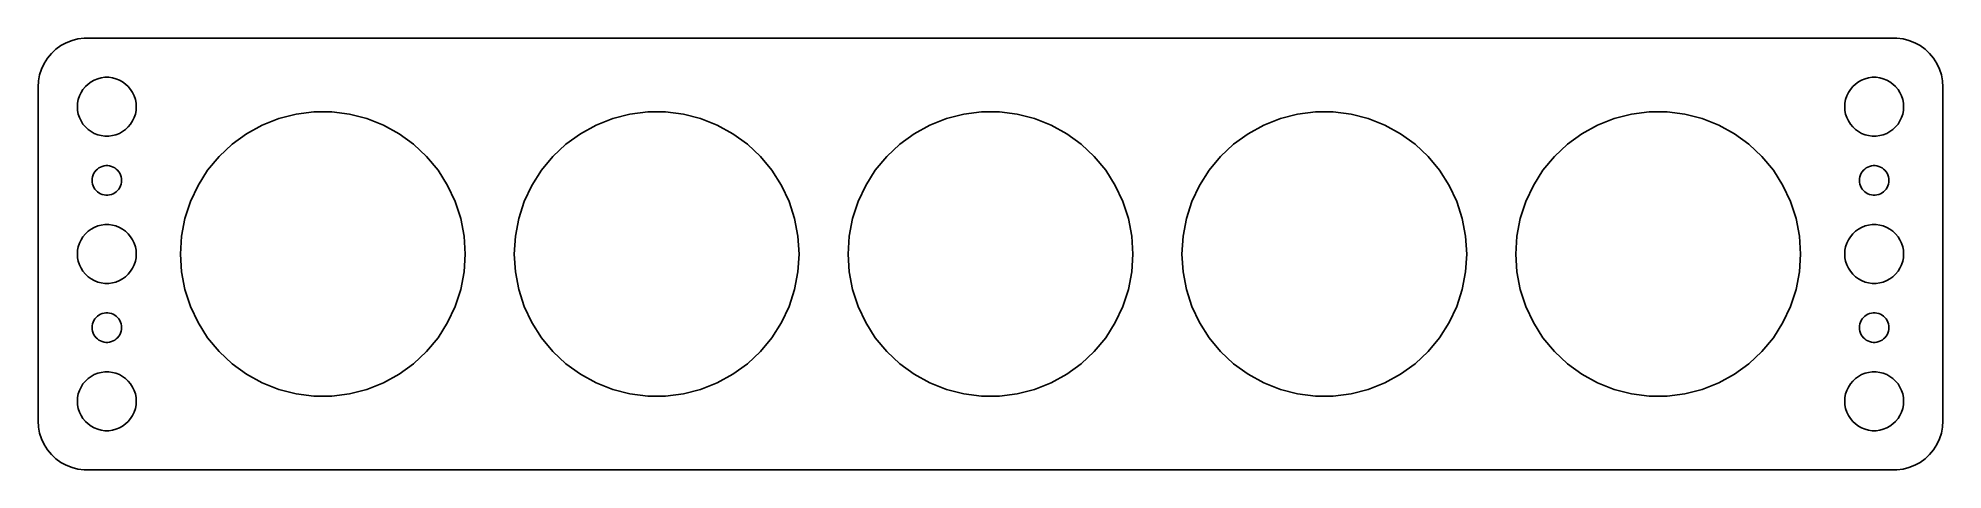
# Model space of a CAD drawing. Header units: metres. Extents: x -97 to 97, y 32 to 76.
import ezdxf

# ---------------------------------------------------------------- set-up
doc = ezdxf.new("R2010")
doc.units = ezdxf.units.M

msp = doc.modelspace()

# ---------------------------------------------------------------- linework, layer by layer
for p, q in [((-93.5451, 75.7553), (-94.1289, 75.5241)), ((-92.9369, 75.9114), (-93.5451, 75.7553)), ((-92.3139, 75.9901), (-92.9369, 75.9114)), ((92.3139, 75.9901), (-92.3139, 75.9901)), ((92.9369, 75.9114), (92.3139, 75.9901)), ((93.5451, 75.7553), (92.9369, 75.9114)), ((94.1289, 75.5241), (93.5451, 75.7553)), ((-96.0451, 73.9389), (-96.3815, 73.4088)), ((-95.6448, 74.4227), (-96.0451, 73.9389)), ((-95.1871, 74.8526), (-95.6448, 74.4227)), ((-94.6791, 75.2216), (-95.1871, 74.8526)), ((-94.1289, 75.5241), (-94.6791, 75.2216)), ((94.6791, 75.2216), (94.1289, 75.5241)), ((95.1871, 74.8526), (94.6791, 75.2216)), ((95.6448, 74.4227), (95.1871, 74.8526)), ((96.0451, 73.9389), (95.6448, 74.4227)), ((96.3815, 73.4088), (96.0451, 73.9389)), ((-96.8429, 72.2434), (-96.9606, 71.6267)), ((-96.6489, 72.8406), (-96.8429, 72.2434)), ((-96.3815, 73.4088), (-96.6489, 72.8406)), ((-91.2773, 71.7145), (-90.927, 71.8532)), ((-90.927, 71.8532), (-90.5621, 71.9469)), ((-90.5621, 71.9469), (-90.1884, 71.9941)), ((-90.1884, 71.9941), (-89.8116, 71.9941)), ((-89.8116, 71.9941), (-89.4379, 71.9469)), ((-89.4379, 71.9469), (-89.073, 71.8532)), ((-89.073, 71.8532), (-88.7227, 71.7145)), ((88.7227, 71.7145), (89.073, 71.8532)), ((89.073, 71.8532), (89.4379, 71.9469)), ((89.4379, 71.9469), (89.8116, 71.9941)), ((89.8116, 71.9941), (90.1884, 71.9941)), ((90.1884, 71.9941), (90.5621, 71.9469)), ((90.5621, 71.9469), (90.927, 71.8532)), ((90.927, 71.8532), (91.2773, 71.7145)), ((96.6489, 72.8406), (96.3815, 73.4088)), ((96.8429, 72.2434), (96.6489, 72.8406)), ((96.9606, 71.6267), (96.8429, 72.2434)), ((-96.9606, 71.6267), (-97, 71)), ((-97, 71), (-97, 37)), ((-92.9057, 69.7461), (-92.7893, 70.1044)), ((-92.7893, 70.1044), (-92.6289, 70.4453)), ((-92.6289, 70.4453), (-92.427, 70.7634)), ((-92.427, 70.7634), (-92.1869, 71.0536)), ((-92.1869, 71.0536), (-91.9123, 71.3115)), ((-91.9123, 71.3115), (-91.6075, 71.533)), ((-91.6075, 71.533), (-91.2773, 71.7145)), ((-88.7227, 71.7145), (-88.3925, 71.533)), ((-88.3925, 71.533), (-88.0877, 71.3115)), ((-88.0877, 71.3115), (-87.8131, 71.0536)), ((-87.8131, 71.0536), (-87.573, 70.7634)), ((-87.573, 70.7634), (-87.3711, 70.4453)), ((-87.3711, 70.4453), (-87.2107, 70.1044)), ((-87.2107, 70.1044), (-87.0943, 69.7461)), ((87.0943, 69.7461), (87.2107, 70.1044)), ((87.2107, 70.1044), (87.3711, 70.4453)), ((87.3711, 70.4453), (87.573, 70.7634)), ((87.573, 70.7634), (87.8131, 71.0536)), ((87.8131, 71.0536), (88.0877, 71.3115)), ((88.0877, 71.3115), (88.3925, 71.533)), ((88.3925, 71.533), (88.7227, 71.7145)), ((91.2773, 71.7145), (91.6075, 71.533)), ((91.6075, 71.533), (91.9123, 71.3115)), ((91.9123, 71.3115), (92.1869, 71.0536)), ((92.1869, 71.0536), (92.427, 70.7634)), ((92.427, 70.7634), (92.6289, 70.4453)), ((92.6289, 70.4453), (92.7893, 70.1044)), ((92.7893, 70.1044), (92.9057, 69.7461)), ((97, 71), (96.9606, 71.6267)), ((97, 37), (97, 71)), ((-93, 69), (-92.9763, 69.376)), ((-92.9763, 68.624), (-93, 69)), ((-92.9763, 69.376), (-92.9057, 69.7461)), ((-92.9057, 68.2539), (-92.9763, 68.624)), ((-92.7893, 67.8956), (-92.9057, 68.2539)), ((-87.0943, 68.2539), (-87.2107, 67.8956)), ((-87.0943, 69.7461), (-87.0237, 69.376)), ((-87.0237, 68.624), (-87.0943, 68.2539)), ((-87.0237, 69.376), (-87, 69)), ((-87, 69), (-87.0237, 68.624)), ((-72.4807, 67.7903), (-70.717, 68.2432)), ((-70.717, 68.2432), (-68.9105, 68.4714)), ((-68.9105, 68.4714), (-67.0895, 68.4714)), ((-67.0895, 68.4714), (-65.283, 68.2432)), ((-65.283, 68.2432), (-63.5192, 67.7903)), ((-38.4807, 67.7903), (-36.717, 68.2432)), ((-36.717, 68.2432), (-34.9105, 68.4714)), ((-34.9105, 68.4714), (-33.0895, 68.4714)), ((-33.0895, 68.4714), (-31.283, 68.2432)), ((-31.283, 68.2432), (-29.5192, 67.7903)), ((-4.4807, 67.7903), (-2.717, 68.2432)), ((-2.717, 68.2432), (-0.9105, 68.4714)), ((-0.9105, 68.4714), (0.9105, 68.4714)), ((0.9105, 68.4714), (2.717, 68.2432)), ((2.717, 68.2432), (4.4807, 67.7903)), ((29.5192, 67.7903), (31.283, 68.2432)), ((31.283, 68.2432), (33.0895, 68.4714)), ((33.0895, 68.4714), (34.9105, 68.4714)), ((34.9105, 68.4714), (36.717, 68.2432)), ((36.717, 68.2432), (38.4807, 67.7903)), ((63.5192, 67.7903), (65.283, 68.2432)), ((65.283, 68.2432), (67.0895, 68.4714)), ((67.0895, 68.4714), (68.9105, 68.4714)), ((68.9105, 68.4714), (70.717, 68.2432)), ((70.717, 68.2432), (72.4807, 67.7903)), ((87, 69), (87.0237, 69.376)), ((87.0237, 68.624), (87, 69)), ((87.0237, 69.376), (87.0943, 69.7461)), ((87.0943, 68.2539), (87.0237, 68.624)), ((87.2107, 67.8956), (87.0943, 68.2539)), ((92.9057, 68.2539), (92.7893, 67.8956)), ((92.9057, 69.7461), (92.9763, 69.376)), ((92.9763, 68.624), (92.9057, 68.2539)), ((92.9763, 69.376), (93, 69)), ((93, 69), (92.9763, 68.624)), ((-92.6289, 67.5547), (-92.7893, 67.8956)), ((-92.427, 67.2366), (-92.6289, 67.5547)), ((-92.1869, 66.9464), (-92.427, 67.2366)), ((-91.9123, 66.6884), (-92.1869, 66.9464)), ((-91.6075, 66.467), (-91.9123, 66.6884)), ((-91.2773, 66.2855), (-91.6075, 66.467)), ((-90.927, 66.1468), (-91.2773, 66.2855)), ((-90.5621, 66.0531), (-90.927, 66.1468)), ((-90.1884, 66.0059), (-90.5621, 66.0531)), ((-89.8116, 66.0059), (-90.1884, 66.0059)), ((-89.4379, 66.0531), (-89.8116, 66.0059)), ((-89.073, 66.1468), (-89.4379, 66.0531)), ((-88.7227, 66.2855), (-89.073, 66.1468)), ((-88.3925, 66.467), (-88.7227, 66.2855)), ((-88.0877, 66.6884), (-88.3925, 66.467)), ((-87.8131, 66.9464), (-88.0877, 66.6884)), ((-87.573, 67.2366), (-87.8131, 66.9464)), ((-87.3711, 67.5547), (-87.573, 67.2366)), ((-87.2107, 67.8956), (-87.3711, 67.5547)), ((-77.2426, 65.1724), (-75.7695, 66.2428)), ((-75.7695, 66.2428), (-74.1738, 67.12)), ((-74.1738, 67.12), (-72.4807, 67.7903)), ((-63.5192, 67.7903), (-61.8262, 67.12)), ((-61.8262, 67.12), (-60.2305, 66.2428)), ((-60.2305, 66.2428), (-58.7573, 65.1724)), ((-43.2426, 65.1724), (-41.7695, 66.2428)), ((-41.7695, 66.2428), (-40.1738, 67.12)), ((-40.1738, 67.12), (-38.4807, 67.7903)), ((-29.5192, 67.7903), (-27.8262, 67.12)), ((-27.8262, 67.12), (-26.2305, 66.2428)), ((-26.2305, 66.2428), (-24.7573, 65.1724)), ((-9.2426, 65.1724), (-7.7695, 66.2428)), ((-7.7695, 66.2428), (-6.1738, 67.12)), ((-6.1738, 67.12), (-4.4807, 67.7903)), ((4.4807, 67.7903), (6.1738, 67.12)), ((6.1738, 67.12), (7.7695, 66.2428)), ((7.7695, 66.2428), (9.2426, 65.1724)), ((24.7573, 65.1724), (26.2305, 66.2428)), ((26.2305, 66.2428), (27.8262, 67.12)), ((27.8262, 67.12), (29.5192, 67.7903)), ((38.4807, 67.7903), (40.1738, 67.12)), ((40.1738, 67.12), (41.7695, 66.2428)), ((41.7695, 66.2428), (43.2426, 65.1724)), ((58.7573, 65.1724), (60.2305, 66.2428)), ((60.2305, 66.2428), (61.8262, 67.12)), ((61.8262, 67.12), (63.5192, 67.7903)), ((72.4807, 67.7903), (74.1738, 67.12)), ((74.1738, 67.12), (75.7695, 66.2428)), ((75.7695, 66.2428), (77.2426, 65.1724)), ((87.3711, 67.5547), (87.2107, 67.8956)), ((87.573, 67.2366), (87.3711, 67.5547)), ((87.8131, 66.9464), (87.573, 67.2366)), ((88.0877, 66.6884), (87.8131, 66.9464)), ((88.3925, 66.467), (88.0877, 66.6884)), ((88.7227, 66.2855), (88.3925, 66.467)), ((89.073, 66.1468), (88.7227, 66.2855)), ((89.4379, 66.0531), (89.073, 66.1468)), ((89.8116, 66.0059), (89.4379, 66.0531)), ((90.1884, 66.0059), (89.8116, 66.0059)), ((90.5621, 66.0531), (90.1884, 66.0059)), ((90.927, 66.1468), (90.5621, 66.0531)), ((91.2773, 66.2855), (90.927, 66.1468)), ((91.6075, 66.467), (91.2773, 66.2855)), ((91.9123, 66.6884), (91.6075, 66.467)), ((92.1869, 66.9464), (91.9123, 66.6884)), ((92.427, 67.2366), (92.1869, 66.9464)), ((92.6289, 67.5547), (92.427, 67.2366)), ((92.7893, 67.8956), (92.6289, 67.5547)), ((-78.57, 63.9259), (-77.2426, 65.1724)), ((-58.7573, 65.1724), (-57.4299, 63.9259)), ((-44.57, 63.9259), (-43.2426, 65.1724)), ((-24.7573, 65.1724), (-23.4299, 63.9259)), ((-10.57, 63.9259), (-9.2426, 65.1724)), ((9.2426, 65.1724), (10.57, 63.9259)), ((23.4299, 63.9259), (24.7573, 65.1724)), ((43.2426, 65.1724), (44.57, 63.9259)), ((57.4299, 63.9259), (58.7573, 65.1724)), ((77.2426, 65.1724), (78.57, 63.9259)), ((-91.3947, 62.0522), (-91.3145, 62.2226)), ((-91.3145, 62.2226), (-91.2135, 62.3817)), ((-91.2135, 62.3817), (-91.0934, 62.5268)), ((-91.0934, 62.5268), (-90.9561, 62.6558)), ((-90.9561, 62.6558), (-90.8037, 62.7665)), ((-90.8037, 62.7665), (-90.6387, 62.8572)), ((-90.6387, 62.8572), (-90.4635, 62.9266)), ((-90.4635, 62.9266), (-90.2811, 62.9734)), ((-90.2811, 62.9734), (-90.0942, 62.997)), ((-90.0942, 62.997), (-89.9058, 62.997)), ((-89.9058, 62.997), (-89.7189, 62.9734)), ((-89.7189, 62.9734), (-89.5365, 62.9266)), ((-89.5365, 62.9266), (-89.3613, 62.8572)), ((-89.3613, 62.8572), (-89.1963, 62.7665)), ((-89.1963, 62.7665), (-89.0439, 62.6558)), ((-89.0439, 62.6558), (-88.9065, 62.5268)), ((-88.9065, 62.5268), (-88.7865, 62.3817)), ((-88.7865, 62.3817), (-88.6855, 62.2226)), ((-88.6855, 62.2226), (-88.6053, 62.0522)), ((-80.7064, 60.9854), (-79.7307, 62.5229)), ((-79.7307, 62.5229), (-78.57, 63.9259)), ((-57.4299, 63.9259), (-56.2692, 62.5229)), ((-56.2692, 62.5229), (-55.2935, 60.9854)), ((-46.7064, 60.9854), (-45.7307, 62.5229)), ((-45.7307, 62.5229), (-44.57, 63.9259)), ((-23.4299, 63.9259), (-22.2692, 62.5229)), ((-22.2692, 62.5229), (-21.2935, 60.9854)), ((-12.7064, 60.9854), (-11.7307, 62.5229)), ((-11.7307, 62.5229), (-10.57, 63.9259)), ((10.57, 63.9259), (11.7307, 62.5229)), ((11.7307, 62.5229), (12.7064, 60.9854)), ((21.2935, 60.9854), (22.2692, 62.5229)), ((22.2692, 62.5229), (23.4299, 63.9259)), ((44.57, 63.9259), (45.7307, 62.5229)), ((45.7307, 62.5229), (46.7064, 60.9854)), ((55.2935, 60.9854), (56.2692, 62.5229)), ((56.2692, 62.5229), (57.4299, 63.9259)), ((78.57, 63.9259), (79.7307, 62.5229)), ((79.7307, 62.5229), (80.7064, 60.9854)), ((88.6053, 62.0522), (88.6855, 62.2226)), ((88.6855, 62.2226), (88.7865, 62.3817)), ((88.7865, 62.3817), (88.9065, 62.5268)), ((88.9065, 62.5268), (89.0439, 62.6558)), ((89.0439, 62.6558), (89.1963, 62.7665)), ((89.1963, 62.7665), (89.3613, 62.8572)), ((89.3613, 62.8572), (89.5365, 62.9266)), ((89.5365, 62.9266), (89.7189, 62.9734)), ((89.7189, 62.9734), (89.9058, 62.997)), ((89.9058, 62.997), (90.0942, 62.997)), ((90.0942, 62.997), (90.2811, 62.9734)), ((90.2811, 62.9734), (90.4635, 62.9266)), ((90.4635, 62.9266), (90.6387, 62.8572)), ((90.6387, 62.8572), (90.8037, 62.7665)), ((90.8037, 62.7665), (90.9561, 62.6558)), ((90.9561, 62.6558), (91.0934, 62.5268)), ((91.0934, 62.5268), (91.2135, 62.3817)), ((91.2135, 62.3817), (91.3145, 62.2226)), ((91.3145, 62.2226), (91.3947, 62.0522)), ((-91.5, 61.5), (-91.4882, 61.688)), ((-91.4882, 61.312), (-91.5, 61.5)), ((-91.4882, 61.688), (-91.4529, 61.873)), ((-91.4529, 61.127), (-91.4882, 61.312)), ((-91.4529, 61.873), (-91.3947, 62.0522)), ((-91.3947, 60.9478), (-91.4529, 61.127)), ((-91.3145, 60.7774), (-91.3947, 60.9478)), ((-91.2135, 60.6183), (-91.3145, 60.7774)), ((-91.0934, 60.4732), (-91.2135, 60.6183)), ((-90.9561, 60.3442), (-91.0934, 60.4732)), ((-90.8037, 60.2335), (-90.9561, 60.3442)), ((-90.6387, 60.1427), (-90.8037, 60.2335)), ((-90.4635, 60.0734), (-90.6387, 60.1427)), ((-89.3613, 60.1427), (-89.5365, 60.0734)), ((-89.1963, 60.2335), (-89.3613, 60.1427)), ((-89.0439, 60.3442), (-89.1963, 60.2335)), ((-88.9065, 60.4732), (-89.0439, 60.3442)), ((-88.7865, 60.6183), (-88.9065, 60.4732)), ((-88.6855, 60.7774), (-88.7865, 60.6183)), ((-88.6053, 60.9478), (-88.6855, 60.7774)), ((-88.6053, 62.0522), (-88.5471, 61.873)), ((-88.5471, 61.127), (-88.6053, 60.9478)), ((-88.5471, 61.873), (-88.5118, 61.688)), ((-88.5118, 61.312), (-88.5471, 61.127)), ((-88.5118, 61.688), (-88.5, 61.5)), ((-88.5, 61.5), (-88.5118, 61.312)), ((-81.4818, 59.3378), (-80.7064, 60.9854)), ((-55.2935, 60.9854), (-54.5182, 59.3378)), ((-47.4818, 59.3378), (-46.7064, 60.9854)), ((-21.2935, 60.9854), (-20.5182, 59.3378)), ((-13.4818, 59.3378), (-12.7064, 60.9854)), ((12.7064, 60.9854), (13.4818, 59.3378)), ((20.5182, 59.3378), (21.2935, 60.9854)), ((46.7064, 60.9854), (47.4818, 59.3378)), ((54.5182, 59.3378), (55.2935, 60.9854)), ((80.7064, 60.9854), (81.4818, 59.3378)), ((88.5, 61.5), (88.5118, 61.688)), ((88.5118, 61.312), (88.5, 61.5)), ((88.5118, 61.688), (88.5471, 61.873)), ((88.5471, 61.127), (88.5118, 61.312)), ((88.5471, 61.873), (88.6053, 62.0522)), ((88.6053, 60.9478), (88.5471, 61.127)), ((88.6855, 60.7774), (88.6053, 60.9478)), ((88.7865, 60.6183), (88.6855, 60.7774)), ((88.9065, 60.4732), (88.7865, 60.6183)), ((89.0439, 60.3442), (88.9065, 60.4732)), ((89.1963, 60.2335), (89.0439, 60.3442)), ((89.3613, 60.1427), (89.1963, 60.2335)), ((89.5365, 60.0734), (89.3613, 60.1427)), ((90.6387, 60.1427), (90.4635, 60.0734)), ((90.8037, 60.2335), (90.6387, 60.1427)), ((90.9561, 60.3442), (90.8037, 60.2335)), ((91.0934, 60.4732), (90.9561, 60.3442)), ((91.2135, 60.6183), (91.0934, 60.4732)), ((91.3145, 60.7774), (91.2135, 60.6183)), ((91.3947, 60.9478), (91.3145, 60.7774)), ((91.3947, 62.0522), (91.4529, 61.873)), ((91.4529, 61.127), (91.3947, 60.9478)), ((91.4529, 61.873), (91.4882, 61.688)), ((91.4882, 61.312), (91.4529, 61.127)), ((91.4882, 61.688), (91.5, 61.5)), ((91.5, 61.5), (91.4882, 61.312)), ((-90.2811, 60.0266), (-90.4635, 60.0734)), ((-90.0942, 60.0029), (-90.2811, 60.0266)), ((-89.9058, 60.0029), (-90.0942, 60.0029)), ((-89.7189, 60.0266), (-89.9058, 60.0029)), ((-89.5365, 60.0734), (-89.7189, 60.0266)), ((-82.0444, 57.606), (-81.4818, 59.3378)), ((-54.5182, 59.3378), (-53.9555, 57.606)), ((-48.0444, 57.606), (-47.4818, 59.3378)), ((-20.5182, 59.3378), (-19.9555, 57.606)), ((-14.0444, 57.606), (-13.4818, 59.3378)), ((13.4818, 59.3378), (14.0444, 57.606)), ((19.9555, 57.606), (20.5182, 59.3378)), ((47.4818, 59.3378), (48.0444, 57.606)), ((53.9555, 57.606), (54.5182, 59.3378)), ((81.4818, 59.3378), (82.0444, 57.606)), ((89.7189, 60.0266), (89.5365, 60.0734)), ((89.9058, 60.0029), (89.7189, 60.0266)), ((90.0942, 60.0029), (89.9058, 60.0029)), ((90.2811, 60.0266), (90.0942, 60.0029)), ((90.4635, 60.0734), (90.2811, 60.0266)), ((-92.1869, 56.0536), (-91.9123, 56.3115)), ((-91.9123, 56.3115), (-91.6075, 56.533)), ((-91.6075, 56.533), (-91.2773, 56.7145)), ((-91.2773, 56.7145), (-90.927, 56.8532)), ((-90.927, 56.8532), (-90.5621, 56.9469)), ((-90.5621, 56.9469), (-90.1884, 56.9941)), ((-90.1884, 56.9941), (-89.8116, 56.9941)), ((-89.8116, 56.9941), (-89.4379, 56.9469)), ((-89.4379, 56.9469), (-89.073, 56.8532)), ((-89.073, 56.8532), (-88.7227, 56.7145)), ((-88.7227, 56.7145), (-88.3925, 56.533)), ((-88.3925, 56.533), (-88.0877, 56.3115)), ((-88.0877, 56.3115), (-87.8131, 56.0536)), ((-82.3857, 55.8173), (-82.0444, 57.606)), ((-53.9555, 57.606), (-53.6143, 55.8173)), ((-48.3857, 55.8173), (-48.0444, 57.606)), ((-19.9555, 57.606), (-19.6143, 55.8173)), ((-14.3857, 55.8173), (-14.0444, 57.606)), ((14.0444, 57.606), (14.3857, 55.8173)), ((19.6143, 55.8173), (19.9555, 57.606)), ((48.0444, 57.606), (48.3857, 55.8173)), ((53.6143, 55.8173), (53.9555, 57.606)), ((82.0444, 57.606), (82.3857, 55.8173)), ((87.8131, 56.0536), (88.0877, 56.3115)), ((88.0877, 56.3115), (88.3925, 56.533)), ((88.3925, 56.533), (88.7227, 56.7145)), ((88.7227, 56.7145), (89.073, 56.8532)), ((89.073, 56.8532), (89.4379, 56.9469)), ((89.4379, 56.9469), (89.8116, 56.9941)), ((89.8116, 56.9941), (90.1884, 56.9941)), ((90.1884, 56.9941), (90.5621, 56.9469)), ((90.5621, 56.9469), (90.927, 56.8532)), ((90.927, 56.8532), (91.2773, 56.7145)), ((91.2773, 56.7145), (91.6075, 56.533)), ((91.6075, 56.533), (91.9123, 56.3115)), ((91.9123, 56.3115), (92.1869, 56.0536)), ((-93, 54), (-92.9763, 54.376)), ((-92.9763, 54.376), (-92.9057, 54.7461)), ((-92.9057, 54.7461), (-92.7893, 55.1044)), ((-92.7893, 55.1044), (-92.6289, 55.4453)), ((-92.6289, 55.4453), (-92.427, 55.7634)), ((-92.427, 55.7634), (-92.1869, 56.0536)), ((-87.8131, 56.0536), (-87.573, 55.7634)), ((-87.573, 55.7634), (-87.3711, 55.4453)), ((-87.3711, 55.4453), (-87.2107, 55.1044)), ((-87.2107, 55.1044), (-87.0943, 54.7461)), ((-87.0943, 54.7461), (-87.0237, 54.376)), ((-87.0237, 54.376), (-87, 54)), ((-82.5, 54), (-82.3857, 55.8173)), ((-53.6143, 55.8173), (-53.5, 54)), ((-48.5, 54), (-48.3857, 55.8173)), ((-19.6143, 55.8173), (-19.5, 54)), ((-14.5, 54), (-14.3857, 55.8173)), ((14.3857, 55.8173), (14.5, 54)), ((19.5, 54), (19.6143, 55.8173)), ((48.3857, 55.8173), (48.5, 54)), ((53.5, 54), (53.6143, 55.8173)), ((82.3857, 55.8173), (82.5, 54)), ((87, 54), (87.0237, 54.376)), ((87.0237, 54.376), (87.0943, 54.7461)), ((87.0943, 54.7461), (87.2107, 55.1044)), ((87.2107, 55.1044), (87.3711, 55.4453)), ((87.3711, 55.4453), (87.573, 55.7634)), ((87.573, 55.7634), (87.8131, 56.0536)), ((92.1869, 56.0536), (92.427, 55.7634)), ((92.427, 55.7634), (92.6289, 55.4453)), ((92.6289, 55.4453), (92.7893, 55.1044)), ((92.7893, 55.1044), (92.9057, 54.7461)), ((92.9057, 54.7461), (92.9763, 54.376)), ((92.9763, 54.376), (93, 54)), ((-92.9763, 53.624), (-93, 54)), ((-92.9057, 53.2539), (-92.9763, 53.624)), ((-92.7893, 52.8956), (-92.9057, 53.2539)), ((-92.6289, 52.5547), (-92.7893, 52.8956)), ((-92.427, 52.2366), (-92.6289, 52.5547)), ((-87.3711, 52.5547), (-87.573, 52.2366)), ((-87.2107, 52.8956), (-87.3711, 52.5547)), ((-87.0943, 53.2539), (-87.2107, 52.8956)), ((-87.0237, 53.624), (-87.0943, 53.2539)), ((-87, 54), (-87.0237, 53.624)), ((-82.3857, 52.1827), (-82.5, 54)), ((-53.5, 54), (-53.6143, 52.1827)), ((-48.3857, 52.1827), (-48.5, 54)), ((-19.5, 54), (-19.6143, 52.1827)), ((-14.3857, 52.1827), (-14.5, 54)), ((14.5, 54), (14.3857, 52.1827)), ((19.6143, 52.1827), (19.5, 54)), ((48.5, 54), (48.3857, 52.1827)), ((53.6143, 52.1827), (53.5, 54)), ((82.5, 54), (82.3857, 52.1827)), ((87.0237, 53.624), (87, 54)), ((87.0943, 53.2539), (87.0237, 53.624)), ((87.2107, 52.8956), (87.0943, 53.2539)), ((87.3711, 52.5547), (87.2107, 52.8956)), ((87.573, 52.2366), (87.3711, 52.5547)), ((92.6289, 52.5547), (92.427, 52.2366)), ((92.7893, 52.8956), (92.6289, 52.5547)), ((92.9057, 53.2539), (92.7893, 52.8956)), ((92.9763, 53.624), (92.9057, 53.2539)), ((93, 54), (92.9763, 53.624)), ((-92.1869, 51.9464), (-92.427, 52.2366)), ((-91.9123, 51.6885), (-92.1869, 51.9464)), ((-91.6075, 51.467), (-91.9123, 51.6885)), ((-91.2773, 51.2855), (-91.6075, 51.467)), ((-90.927, 51.1468), (-91.2773, 51.2855)), ((-90.5621, 51.0531), (-90.927, 51.1468)), ((-90.1884, 51.0059), (-90.5621, 51.0531)), ((-89.8116, 51.0059), (-90.1884, 51.0059)), ((-89.4379, 51.0531), (-89.8116, 51.0059)), ((-89.073, 51.1468), (-89.4379, 51.0531)), ((-88.7227, 51.2855), (-89.073, 51.1468)), ((-88.3925, 51.467), (-88.7227, 51.2855)), ((-88.0877, 51.6885), (-88.3925, 51.467)), ((-87.8131, 51.9464), (-88.0877, 51.6885)), ((-87.573, 52.2366), (-87.8131, 51.9464)), ((-82.0444, 50.394), (-82.3857, 52.1827)), ((-53.6143, 52.1827), (-53.9555, 50.394)), ((-48.0444, 50.394), (-48.3857, 52.1827)), ((-19.6143, 52.1827), (-19.9555, 50.394)), ((-14.0444, 50.394), (-14.3857, 52.1827)), ((14.3857, 52.1827), (14.0444, 50.394)), ((19.9555, 50.394), (19.6143, 52.1827)), ((48.3857, 52.1827), (48.0444, 50.394)), ((53.9555, 50.394), (53.6143, 52.1827)), ((82.3857, 52.1827), (82.0444, 50.394)), ((87.8131, 51.9464), (87.573, 52.2366)), ((88.0877, 51.6885), (87.8131, 51.9464)), ((88.3925, 51.467), (88.0877, 51.6885)), ((88.7227, 51.2855), (88.3925, 51.467)), ((89.073, 51.1468), (88.7227, 51.2855)), ((89.4379, 51.0531), (89.073, 51.1468)), ((89.8116, 51.0059), (89.4379, 51.0531)), ((90.1884, 51.0059), (89.8116, 51.0059)), ((90.5621, 51.0531), (90.1884, 51.0059)), ((90.927, 51.1468), (90.5621, 51.0531)), ((91.2773, 51.2855), (90.927, 51.1468)), ((91.6075, 51.467), (91.2773, 51.2855)), ((91.9123, 51.6885), (91.6075, 51.467)), ((92.1869, 51.9464), (91.9123, 51.6885)), ((92.427, 52.2366), (92.1869, 51.9464)), ((-81.4818, 48.6622), (-82.0444, 50.394)), ((-80.7064, 47.0146), (-81.4818, 48.6622)), ((-54.5182, 48.6622), (-55.2935, 47.0146)), ((-53.9555, 50.394), (-54.5182, 48.6622)), ((-47.4818, 48.6622), (-48.0444, 50.394)), ((-46.7064, 47.0146), (-47.4818, 48.6622)), ((-20.5182, 48.6622), (-21.2935, 47.0146)), ((-19.9555, 50.394), (-20.5182, 48.6622)), ((-13.4818, 48.6622), (-14.0444, 50.394)), ((-12.7064, 47.0146), (-13.4818, 48.6622)), ((13.4818, 48.6622), (12.7064, 47.0146)), ((14.0444, 50.394), (13.4818, 48.6622)), ((20.5182, 48.6622), (19.9555, 50.394)), ((21.2935, 47.0146), (20.5182, 48.6622)), ((47.4818, 48.6622), (46.7064, 47.0146)), ((48.0444, 50.394), (47.4818, 48.6622)), ((54.5182, 48.6622), (53.9555, 50.394)), ((55.2935, 47.0146), (54.5182, 48.6622)), ((81.4818, 48.6622), (80.7064, 47.0146)), ((82.0444, 50.394), (81.4818, 48.6622)), ((-91.5, 46.5), (-91.4882, 46.688)), ((-91.4882, 46.688), (-91.4529, 46.873)), ((-91.4529, 46.873), (-91.3947, 47.0522)), ((-91.3947, 47.0522), (-91.3145, 47.2226)), ((-91.3145, 47.2226), (-91.2135, 47.3817)), ((-91.2135, 47.3817), (-91.0934, 47.5268)), ((-91.0934, 47.5268), (-90.9561, 47.6558)), ((-90.9561, 47.6558), (-90.8037, 47.7665)), ((-90.8037, 47.7665), (-90.6387, 47.8573)), ((-90.6387, 47.8573), (-90.4635, 47.9266)), ((-90.4635, 47.9266), (-90.2811, 47.9734)), ((-90.2811, 47.9734), (-90.0942, 47.9971)), ((-90.0942, 47.9971), (-89.9058, 47.9971)), ((-89.9058, 47.9971), (-89.7189, 47.9734)), ((-89.7189, 47.9734), (-89.5365, 47.9266)), ((-89.5365, 47.9266), (-89.3613, 47.8573)), ((-89.3613, 47.8573), (-89.1963, 47.7665)), ((-89.1963, 47.7665), (-89.0439, 47.6558)), ((-89.0439, 47.6558), (-88.9065, 47.5268)), ((-88.9065, 47.5268), (-88.7865, 47.3817)), ((-88.7865, 47.3817), (-88.6855, 47.2226)), ((-88.6855, 47.2226), (-88.6053, 47.0522)), ((-88.6053, 47.0522), (-88.5471, 46.873)), ((-88.5471, 46.873), (-88.5118, 46.688)), ((-88.5118, 46.688), (-88.5, 46.5)), ((-79.7307, 45.4771), (-80.7064, 47.0146)), ((-55.2935, 47.0146), (-56.2692, 45.4771)), ((-45.7307, 45.4771), (-46.7064, 47.0146)), ((-21.2935, 47.0146), (-22.2692, 45.4771)), ((-11.7307, 45.4771), (-12.7064, 47.0146)), ((12.7064, 47.0146), (11.7307, 45.4771)), ((22.2692, 45.4771), (21.2935, 47.0146)), ((46.7064, 47.0146), (45.7307, 45.4771)), ((56.2692, 45.4771), (55.2935, 47.0146)), ((80.7064, 47.0146), (79.7307, 45.4771)), ((88.5, 46.5), (88.5118, 46.688)), ((88.5118, 46.688), (88.5471, 46.873)), ((88.5471, 46.873), (88.6053, 47.0522)), ((88.6053, 47.0522), (88.6855, 47.2226)), ((88.6855, 47.2226), (88.7865, 47.3817)), ((88.7865, 47.3817), (88.9065, 47.5268)), ((88.9065, 47.5268), (89.0439, 47.6558)), ((89.0439, 47.6558), (89.1963, 47.7665)), ((89.1963, 47.7665), (89.3613, 47.8573)), ((89.3613, 47.8573), (89.5365, 47.9266)), ((89.5365, 47.9266), (89.7189, 47.9734)), ((89.7189, 47.9734), (89.9058, 47.9971)), ((89.9058, 47.9971), (90.0942, 47.9971)), ((90.0942, 47.9971), (90.2811, 47.9734)), ((90.2811, 47.9734), (90.4635, 47.9266)), ((90.4635, 47.9266), (90.6387, 47.8573)), ((90.6387, 47.8573), (90.8037, 47.7665)), ((90.8037, 47.7665), (90.9561, 47.6558)), ((90.9561, 47.6558), (91.0934, 47.5268)), ((91.0934, 47.5268), (91.2135, 47.3817)), ((91.2135, 47.3817), (91.3145, 47.2226)), ((91.3145, 47.2226), (91.3947, 47.0522)), ((91.3947, 47.0522), (91.4529, 46.873)), ((91.4529, 46.873), (91.4882, 46.688)), ((91.4882, 46.688), (91.5, 46.5)), ((-91.4882, 46.312), (-91.5, 46.5)), ((-91.4529, 46.127), (-91.4882, 46.312)), ((-91.3947, 45.9478), (-91.4529, 46.127)), ((-91.3145, 45.7774), (-91.3947, 45.9478)), ((-91.2135, 45.6183), (-91.3145, 45.7774)), ((-91.0934, 45.4732), (-91.2135, 45.6183)), ((-90.9561, 45.3442), (-91.0934, 45.4732)), ((-90.8037, 45.2335), (-90.9561, 45.3442)), ((-90.6387, 45.1428), (-90.8037, 45.2335)), ((-90.4635, 45.0734), (-90.6387, 45.1428)), ((-90.2811, 45.0266), (-90.4635, 45.0734)), ((-90.0942, 45.003), (-90.2811, 45.0266)), ((-89.9058, 45.003), (-90.0942, 45.003)), ((-89.7189, 45.0266), (-89.9058, 45.003)), ((-89.5365, 45.0734), (-89.7189, 45.0266)), ((-89.3613, 45.1428), (-89.5365, 45.0734)), ((-89.1963, 45.2335), (-89.3613, 45.1428)), ((-89.0439, 45.3442), (-89.1963, 45.2335)), ((-88.9065, 45.4732), (-89.0439, 45.3442)), ((-88.7865, 45.6183), (-88.9065, 45.4732)), ((-88.6855, 45.7774), (-88.7865, 45.6183)), ((-88.6053, 45.9478), (-88.6855, 45.7774)), ((-88.5471, 46.127), (-88.6053, 45.9478)), ((-88.5118, 46.312), (-88.5471, 46.127)), ((-88.5, 46.5), (-88.5118, 46.312)), ((-78.57, 44.0741), (-79.7307, 45.4771)), ((-56.2692, 45.4771), (-57.4299, 44.0741)), ((-44.57, 44.0741), (-45.7307, 45.4771)), ((-22.2692, 45.4771), (-23.4299, 44.0741)), ((-10.57, 44.0741), (-11.7307, 45.4771)), ((11.7307, 45.4771), (10.57, 44.0741)), ((23.4299, 44.0741), (22.2692, 45.4771)), ((45.7307, 45.4771), (44.57, 44.0741)), ((57.4299, 44.0741), (56.2692, 45.4771)), ((79.7307, 45.4771), (78.57, 44.0741)), ((88.5118, 46.312), (88.5, 46.5)), ((88.5471, 46.127), (88.5118, 46.312)), ((88.6053, 45.9478), (88.5471, 46.127)), ((88.6855, 45.7774), (88.6053, 45.9478)), ((88.7865, 45.6183), (88.6855, 45.7774)), ((88.9065, 45.4732), (88.7865, 45.6183)), ((89.0439, 45.3442), (88.9065, 45.4732)), ((89.1963, 45.2335), (89.0439, 45.3442)), ((89.3613, 45.1428), (89.1963, 45.2335)), ((89.5365, 45.0734), (89.3613, 45.1428)), ((89.7189, 45.0266), (89.5365, 45.0734)), ((89.9058, 45.003), (89.7189, 45.0266)), ((90.0942, 45.003), (89.9058, 45.003)), ((90.2811, 45.0266), (90.0942, 45.003)), ((90.4635, 45.0734), (90.2811, 45.0266)), ((90.6387, 45.1428), (90.4635, 45.0734)), ((90.8037, 45.2335), (90.6387, 45.1428)), ((90.9561, 45.3442), (90.8037, 45.2335)), ((91.0934, 45.4732), (90.9561, 45.3442)), ((91.2135, 45.6183), (91.0934, 45.4732)), ((91.3145, 45.7774), (91.2135, 45.6183)), ((91.3947, 45.9478), (91.3145, 45.7774)), ((91.4529, 46.127), (91.3947, 45.9478)), ((91.4882, 46.312), (91.4529, 46.127)), ((91.5, 46.5), (91.4882, 46.312)), ((-77.2426, 42.8276), (-78.57, 44.0741)), ((-75.7695, 41.7572), (-77.2426, 42.8276)), ((-58.7573, 42.8276), (-60.2305, 41.7572)), ((-57.4299, 44.0741), (-58.7573, 42.8276)), ((-43.2426, 42.8276), (-44.57, 44.0741)), ((-41.7695, 41.7572), (-43.2426, 42.8276)), ((-24.7573, 42.8276), (-26.2305, 41.7572)), ((-23.4299, 44.0741), (-24.7573, 42.8276)), ((-9.2426, 42.8276), (-10.57, 44.0741)), ((-7.7695, 41.7572), (-9.2426, 42.8276)), ((9.2426, 42.8276), (7.7695, 41.7572)), ((10.57, 44.0741), (9.2426, 42.8276)), ((24.7573, 42.8276), (23.4299, 44.0741)), ((26.2305, 41.7572), (24.7573, 42.8276)), ((43.2426, 42.8276), (41.7695, 41.7572)), ((44.57, 44.0741), (43.2426, 42.8276)), ((58.7573, 42.8276), (57.4299, 44.0741)), ((60.2305, 41.7572), (58.7573, 42.8276)), ((77.2426, 42.8276), (75.7695, 41.7572)), ((78.57, 44.0741), (77.2426, 42.8276)), ((-92.6289, 40.4453), (-92.427, 40.7634)), ((-92.427, 40.7634), (-92.1869, 41.0536)), ((-92.1869, 41.0536), (-91.9123, 41.3116)), ((-91.9123, 41.3116), (-91.6075, 41.533)), ((-91.6075, 41.533), (-91.2773, 41.7145)), ((-91.2773, 41.7145), (-90.927, 41.8532)), ((-90.927, 41.8532), (-90.5621, 41.9469)), ((-90.5621, 41.9469), (-90.1884, 41.9941)), ((-90.1884, 41.9941), (-89.8116, 41.9941)), ((-89.8116, 41.9941), (-89.4379, 41.9469)), ((-89.4379, 41.9469), (-89.073, 41.8532)), ((-89.073, 41.8532), (-88.7227, 41.7145)), ((-88.7227, 41.7145), (-88.3925, 41.533)), ((-88.3925, 41.533), (-88.0877, 41.3116)), ((-88.0877, 41.3116), (-87.8131, 41.0536)), ((-87.8131, 41.0536), (-87.573, 40.7634)), ((-87.573, 40.7634), (-87.3711, 40.4453)), ((-74.1738, 40.88), (-75.7695, 41.7572)), ((-72.4807, 40.2097), (-74.1738, 40.88)), ((-61.8262, 40.88), (-63.5192, 40.2097)), ((-60.2305, 41.7572), (-61.8262, 40.88)), ((-40.1738, 40.88), (-41.7695, 41.7572)), ((-38.4807, 40.2097), (-40.1738, 40.88)), ((-27.8262, 40.88), (-29.5192, 40.2097)), ((-26.2305, 41.7572), (-27.8262, 40.88)), ((-6.1738, 40.88), (-7.7695, 41.7572)), ((-4.4807, 40.2097), (-6.1738, 40.88)), ((6.1738, 40.88), (4.4807, 40.2097)), ((7.7695, 41.7572), (6.1738, 40.88)), ((27.8262, 40.88), (26.2305, 41.7572)), ((29.5192, 40.2097), (27.8262, 40.88)), ((40.1738, 40.88), (38.4807, 40.2097)), ((41.7695, 41.7572), (40.1738, 40.88)), ((61.8262, 40.88), (60.2305, 41.7572)), ((63.5192, 40.2097), (61.8262, 40.88)), ((74.1738, 40.88), (72.4807, 40.2097)), ((75.7695, 41.7572), (74.1738, 40.88)), ((87.3711, 40.4453), (87.573, 40.7634)), ((87.573, 40.7634), (87.8131, 41.0536)), ((87.8131, 41.0536), (88.0877, 41.3116)), ((88.0877, 41.3116), (88.3925, 41.533)), ((88.3925, 41.533), (88.7227, 41.7145)), ((88.7227, 41.7145), (89.073, 41.8532)), ((89.073, 41.8532), (89.4379, 41.9469)), ((89.4379, 41.9469), (89.8116, 41.9941)), ((89.8116, 41.9941), (90.1884, 41.9941)), ((90.1884, 41.9941), (90.5621, 41.9469)), ((90.5621, 41.9469), (90.927, 41.8532)), ((90.927, 41.8532), (91.2773, 41.7145)), ((91.2773, 41.7145), (91.6075, 41.533)), ((91.6075, 41.533), (91.9123, 41.3116)), ((91.9123, 41.3116), (92.1869, 41.0536)), ((92.1869, 41.0536), (92.427, 40.7634)), ((92.427, 40.7634), (92.6289, 40.4453)), ((-93, 39), (-92.9763, 39.376)), ((-92.9763, 38.624), (-93, 39)), ((-92.9763, 39.376), (-92.9057, 39.7461)), ((-92.9057, 39.7461), (-92.7893, 40.1044)), ((-92.7893, 40.1044), (-92.6289, 40.4453)), ((-87.3711, 40.4453), (-87.2107, 40.1044)), ((-87.2107, 40.1044), (-87.0943, 39.7461)), ((-87.0943, 39.7461), (-87.0237, 39.376)), ((-87.0237, 39.376), (-87, 39)), ((-87, 39), (-87.0237, 38.624)), ((-70.717, 39.7568), (-72.4807, 40.2097)), ((-68.9105, 39.5286), (-70.717, 39.7568)), ((-67.0895, 39.5286), (-68.9105, 39.5286)), ((-65.283, 39.7568), (-67.0895, 39.5286)), ((-63.5192, 40.2097), (-65.283, 39.7568)), ((-36.717, 39.7568), (-38.4807, 40.2097)), ((-34.9105, 39.5286), (-36.717, 39.7568)), ((-33.0895, 39.5286), (-34.9105, 39.5286)), ((-31.283, 39.7568), (-33.0895, 39.5286)), ((-29.5192, 40.2097), (-31.283, 39.7568)), ((-2.717, 39.7568), (-4.4807, 40.2097)), ((-0.9105, 39.5286), (-2.717, 39.7568)), ((0.9105, 39.5286), (-0.9105, 39.5286)), ((2.717, 39.7568), (0.9105, 39.5286)), ((4.4807, 40.2097), (2.717, 39.7568)), ((31.283, 39.7568), (29.5192, 40.2097)), ((33.0895, 39.5286), (31.283, 39.7568)), ((34.9105, 39.5286), (33.0895, 39.5286)), ((36.717, 39.7568), (34.9105, 39.5286)), ((38.4807, 40.2097), (36.717, 39.7568)), ((65.283, 39.7568), (63.5192, 40.2097)), ((67.0895, 39.5286), (65.283, 39.7568)), ((68.9105, 39.5286), (67.0895, 39.5286)), ((70.717, 39.7568), (68.9105, 39.5286)), ((72.4807, 40.2097), (70.717, 39.7568)), ((87, 39), (87.0237, 39.376)), ((87.0237, 38.624), (87, 39)), ((87.0237, 39.376), (87.0943, 39.7461)), ((87.0943, 39.7461), (87.2107, 40.1044)), ((87.2107, 40.1044), (87.3711, 40.4453)), ((92.6289, 40.4453), (92.7893, 40.1044)), ((92.7893, 40.1044), (92.9057, 39.7461)), ((92.9057, 39.7461), (92.9763, 39.376)), ((92.9763, 39.376), (93, 39)), ((93, 39), (92.9763, 38.624)), ((-97, 37), (-96.9606, 36.3733)), ((-92.9057, 38.2539), (-92.9763, 38.624)), ((-92.7893, 37.8956), (-92.9057, 38.2539)), ((-92.6289, 37.5547), (-92.7893, 37.8956)), ((-92.427, 37.2366), (-92.6289, 37.5547)), ((-92.1869, 36.9464), (-92.427, 37.2366)), ((-91.9123, 36.6885), (-92.1869, 36.9464)), ((-87.8131, 36.9464), (-88.0877, 36.6885)), ((-87.573, 37.2366), (-87.8131, 36.9464)), ((-87.3711, 37.5547), (-87.573, 37.2366)), ((-87.2107, 37.8956), (-87.3711, 37.5547)), ((-87.0943, 38.2539), (-87.2107, 37.8956)), ((-87.0237, 38.624), (-87.0943, 38.2539)), ((87.0943, 38.2539), (87.0237, 38.624)), ((87.2107, 37.8956), (87.0943, 38.2539)), ((87.3711, 37.5547), (87.2107, 37.8956)), ((87.573, 37.2366), (87.3711, 37.5547)), ((87.8131, 36.9464), (87.573, 37.2366)), ((88.0877, 36.6885), (87.8131, 36.9464)), ((92.1869, 36.9464), (91.9123, 36.6885)), ((92.427, 37.2366), (92.1869, 36.9464)), ((92.6289, 37.5547), (92.427, 37.2366)), ((92.7893, 37.8956), (92.6289, 37.5547)), ((92.9057, 38.2539), (92.7893, 37.8956)), ((92.9763, 38.624), (92.9057, 38.2539)), ((96.9606, 36.3733), (97, 37)), ((-96.9606, 36.3733), (-96.8429, 35.7566)), ((-96.8429, 35.7566), (-96.6489, 35.1594)), ((-96.6489, 35.1594), (-96.3815, 34.5912)), ((-91.6075, 36.467), (-91.9123, 36.6885)), ((-91.2773, 36.2855), (-91.6075, 36.467)), ((-90.927, 36.1468), (-91.2773, 36.2855)), ((-90.5621, 36.0531), (-90.927, 36.1468)), ((-90.1884, 36.0059), (-90.5621, 36.0531)), ((-89.8116, 36.0059), (-90.1884, 36.0059)), ((-89.4379, 36.0531), (-89.8116, 36.0059)), ((-89.073, 36.1468), (-89.4379, 36.0531)), ((-88.7227, 36.2855), (-89.073, 36.1468)), ((-88.3925, 36.467), (-88.7227, 36.2855)), ((-88.0877, 36.6885), (-88.3925, 36.467)), ((88.3925, 36.467), (88.0877, 36.6885)), ((88.7227, 36.2855), (88.3925, 36.467)), ((89.073, 36.1468), (88.7227, 36.2855)), ((89.4379, 36.0531), (89.073, 36.1468)), ((89.8116, 36.0059), (89.4379, 36.0531)), ((90.1884, 36.0059), (89.8116, 36.0059)), ((90.5621, 36.0531), (90.1884, 36.0059)), ((90.927, 36.1468), (90.5621, 36.0531)), ((91.2773, 36.2855), (90.927, 36.1468)), ((91.6075, 36.467), (91.2773, 36.2855)), ((91.9123, 36.6885), (91.6075, 36.467)), ((96.3815, 34.5912), (96.6489, 35.1594)), ((96.6489, 35.1594), (96.8429, 35.7566)), ((96.8429, 35.7566), (96.9606, 36.3733)), ((-96.3815, 34.5912), (-96.0451, 34.0611)), ((-96.0451, 34.0611), (-95.6448, 33.5773)), ((-95.6448, 33.5773), (-95.1871, 33.1474)), ((-95.1871, 33.1474), (-94.6791, 32.7784)), ((94.6791, 32.7784), (95.1871, 33.1474)), ((95.1871, 33.1474), (95.6448, 33.5773)), ((95.6448, 33.5773), (96.0451, 34.0611)), ((96.0451, 34.0611), (96.3815, 34.5912)), ((-94.6791, 32.7784), (-94.1289, 32.4759)), ((-94.1289, 32.4759), (-93.5451, 32.2447)), ((-93.5451, 32.2447), (-92.9369, 32.0886)), ((-92.9369, 32.0886), (-92.3139, 32.0099)), ((-92.3139, 32.0099), (92.3139, 32.0099)), ((92.3139, 32.0099), (92.9369, 32.0886)), ((92.9369, 32.0886), (93.5451, 32.2447)), ((93.5451, 32.2447), (94.1289, 32.4759)), ((94.1289, 32.4759), (94.6791, 32.7784))]:
    msp.add_line(p, q)

doc.saveas('drawing.dxf')
